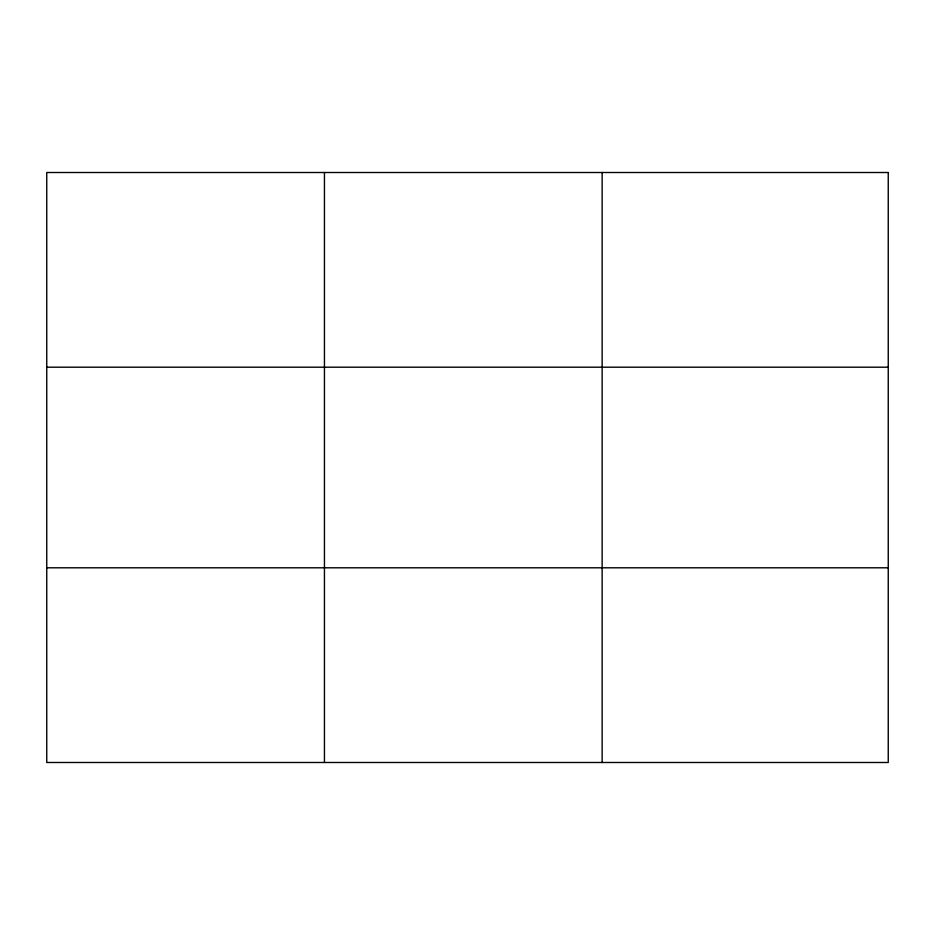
<?xml version="1.0" encoding="UTF-8"?>
<svg xmlns="http://www.w3.org/2000/svg" width="935" height="935" viewBox="0 0 935 935"><rect width="100%" height="100%" fill="white"/><g stroke="black" fill="none" stroke-linecap="round" stroke-linejoin="round"><path stroke-width="1.4" d="M324.445 762.492L324.445 172.507M602.14 762.492L602.14 172.507M46.75 367.198L888.25 367.198M46.75 567.802L888.25 567.802M888.25 172.507L888.25 762.492L46.75 762.492L46.75 172.507L888.25 172.507"/></g></svg>
